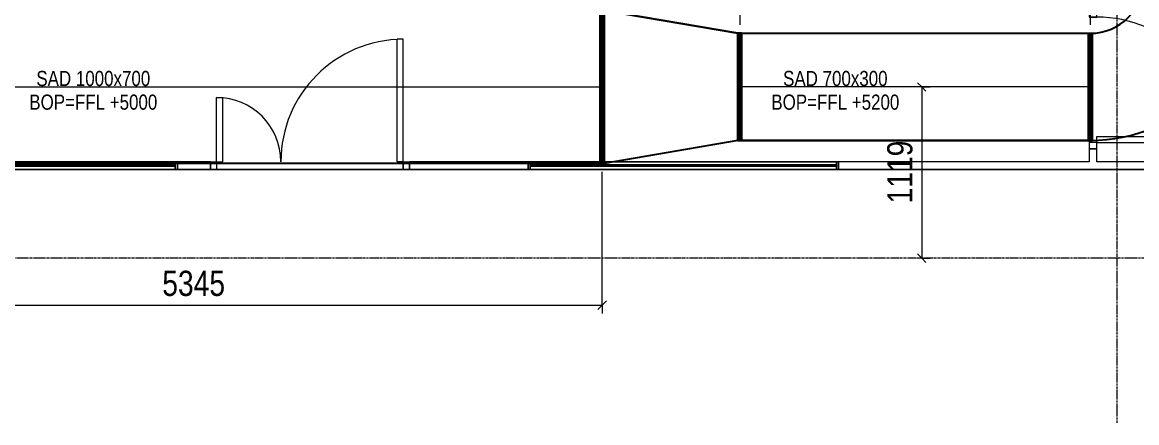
# Model space of a CAD drawing. Header units: millimetres. Extents: x -21807 to 22087, y 36760 to 60640.
# Drawn here: x -3954 to 3329, y 43362 to 45978 of the extents above; entities that cross this region are included whole.
import ezdxf

# ---------------------------------------------------------------- set-up
doc = ezdxf.new("R2010")
doc.units = ezdxf.units.MM
doc.linetypes.add('Grid Line', pattern=[22.225, 12.7, -3.175, 3.175, -3.175])
for name, color, linetype, lineweight in [('A-ANNO-DIMS', 7, 'Continuous', 9), ('A-ANNO-DIMS-110', 7, 'Continuous', 9), ('A-DETL-GENF', 7, 'Continuous', 5), ('A-WALL', 7, 'Continuous', 9), ('M-HVAC-DUCT', 7, 'Continuous', 25), ('M-HVAC-DUCT-CNTR', 7, 'Continuous', 5), ('M-HVAC-DUCT-IDEN', 7, 'Continuous', 9), ('S-GRID', 7, 'Continuous', 9)]:
    doc.layers.add(name, color=color, linetype=linetype, lineweight=lineweight)
for name, color, linetype, lineweight, true_color in [('A-DOOR', 5, 'Continuous', 9, 0x0000ff), ('A-FLOR', 7, 'Continuous', 9, 0x007f00), ('A-GLAZ', 7, 'Continuous', 9, 0x00007f)]:
    doc.layers.add(name, color=color, linetype=linetype, lineweight=lineweight, true_color=true_color)
doc.styles.add('Arial_2', font='arial.ttf', dxfattribs={"width": 0.8, "height": 99})
doc.styles.add('Arial_3', font='arial.ttf', dxfattribs={"width": 0.8, "height": 165})
doc.dimstyles.new('AK_DIM_2_0_Arial_đỏ', dxfattribs={"dimscale": 304.8, "dimtxt": 168.342801, "dimasz": 0.180446, "dimexe": 0.180446, "dimexo": 0.180446, "dimgap": 0.036089, "dimtad": 1, "dimdec": 0, "dimzin": 0, "dimdsep": 46, "dimtxsty": 'Arial_3', "dimblk1": 'OBLIQUE', "dimblk2": 'OBLIQUE', "dimsah": 1, "dimcen": 0.09, "dimadec": 0, "dimazin": 0, "dimtfac": 1, "dimtdec": 4, "dimtix": 1, "dimtmove": 0, "dimatfit": 3, "dimfxl": 1, "dimtvp": 1, "dimtolj": 1, "dimtzin": 0, "dimarcsym": 2})

# ---------------------------------------------------------------- blocks, each defined once
blk = doc.blocks.new('Cư_a đôi ca_nh lê_ch - _D2 _1300x2200__TrongNha-1164139-MẶT BẰNG HỆ THỐNG GIÓ CẤP AHU')
at = {"layer": 'A-DETL-GENF', "color": 253, "lineweight": 9, "true_color": 0xaaaaaa}
for p, q in [((-785, -25), (-745, -25)), ((-785, -25), (-785, -825)), ((-745, -25), (-745, -825)), ((435, -25), (395, -25)), ((395, -25), (395, -445)), ((435, -25), (435, -445)), ((435, -445), (395, -445)), ((-785, -825), (-745, -825))]:
    blk.add_line(p, q, dxfattribs=at)
for centre, radius, start, end in [((-785, -25), 800, 270, 360), ((435, -25), 420, 180, 270)]:
    blk.add_arc(centre, radius, start, end, dxfattribs=at)
at = {"layer": 'A-DOOR', "color": 161, "lineweight": 13, "true_color": 0xaaaaff}
for p, q in [((-825, -25), (-825, 25)), ((-825, 25), (-785, 25)), ((-825, 25), (-785, 25)), ((-825, -25), (-825, 25)), ((-785, 25), (-785, -25)), ((-785, -25), (-785, 25)), ((435, -25), (435, 25)), ((435, 25), (475, 25)), ((435, 25), (475, 25)), ((435, -25), (435, 25)), ((475, 25), (475, -25)), ((475, -25), (475, 25)), ((-785, -25), (-825, -25)), ((-785, -25), (-825, -25)), ((475, -25), (435, -25)), ((475, -25), (435, -25))]:
    blk.add_line(p, q, dxfattribs=at)
blk = doc.blocks.new('Cư_a đơn - _D5 _900x2200__TrongNha-1164426-MẶT BẰNG HỆ THỐNG GIÓ CẤP AHU')
at = {"layer": 'A-DETL-GENF', "color": 253, "lineweight": 9, "true_color": 0xaaaaaa}
for p, q in [((370, 25), (370, 845)), ((410, 845), (370, 845)), ((410, 25), (410, 845)), ((410, 25), (370, 25))]:
    blk.add_line(p, q, dxfattribs=at)
blk.add_arc((410, 25), 820, 90, 180, dxfattribs=at)
at = {"layer": 'A-DOOR', "color": 161, "lineweight": 13, "true_color": 0xaaaaff}
for p, q in [((-410, 25), (-450, 25)), ((-450, 25), (-450, -25)), ((-450, 25), (-450, -25)), ((-410, 25), (-450, 25)), ((-410, -25), (-410, 25)), ((-410, 25), (-410, -25)), ((450, 25), (410, 25)), ((410, 25), (410, -25)), ((410, 25), (410, -25)), ((450, 25), (410, 25)), ((450, -25), (450, 25)), ((450, 25), (450, -25)), ((-450, -25), (-410, -25)), ((-450, -25), (-410, -25)), ((410, -25), (450, -25)), ((410, -25), (450, -25))]:
    blk.add_line(p, q, dxfattribs=at)
blk = doc.blocks.new('AK_OViewTuongPanel - 2000x1200-V11-MẶT BẰNG HỆ THỐNG GIÓ CẤP AHU')
at = {"layer": 'A-GLAZ', "true_color": 0xaaaaaa}
h = blk.add_hatch(dxfattribs=at)
h.set_pattern_fill('FP_6', color=253, style=0, pattern_type=2)
h.set_pattern_definition([(217.5, (-5753.59, 45041.94), (3.52028, -107.6708), [7.376, -77.561, 7.376, -87.62, -90.805]), (217.5, (-5753.59, 45041.94), (3.52028, -107.6708), [-179.934, 7.376, -83.429]), (187.5, (-5753.59, 45041.94), (-98.8949, -157.70153), [7.376, -38.445, 7.376, -69.179, -29.337]), (187.5, (-5753.59, 45041.94), (-98.8949, -157.70153), [-122.377, 7.376, -21.961]), (147.5, (-5684.86, 45041.94), (-174.01878, -0.31631), [7.376, -20.564, 7.376, -93.208, -131.318]), (147.5, (-5684.86, 45041.94), (-174.01878, -0.31631), [-128.524, 7.376, -123.942]), (137.5, (-5684.86, 45041.94), (-167.9829, -49.0445), [7.376, -6.594, 7.376, -58.562, -75.438]), (137.5, (-5684.86, 45041.94), (-167.9829, -49.0445), [-79.908, 7.376, -68.062])])
h.paths.add_polyline_path([(-1015, 25), (-1015, -25), (-1000, -25), (-1000, 25)])
h.paths.add_polyline_path([(1015, 25), (1000, 25), (1000, -25), (1015, -25)])
at = {"layer": 'A-GLAZ', "color": 9, "lineweight": 13, "true_color": 0xaaaad4}
for p, q in [((-1015, 25), (-1015, -25)), ((-1000, 25), (-1015, 25)), ((-1015, -25), (-1015, 25)), ((-1015, 25), (1015, 25)), ((-1000, -25), (-1000, 25)), ((1000, 25), (-1000, 25)), ((-1000, 25), (-1000, -25)), ((1000, 5), (-1000, 5)), ((-1000, 5), (-1000, -5)), ((-1000, -5), (-1000, 5)), ((-1000, 5), (1000, 5)), ((1015, 25), (1000, 25)), ((1000, 25), (1000, -25)), ((1000, -25), (1000, 25)), ((1000, -5), (1000, 5)), ((1000, 5), (1000, -5)), ((1015, -25), (1015, 25)), ((1015, 25), (1015, -25)), ((-1015, -25), (-1000, -25)), ((1015, -25), (-1015, -25)), ((-1000, -5), (1000, -5)), ((1000, -5), (-1000, -5)), ((-1000, -25), (1000, -25)), ((1000, -25), (1015, -25))]:
    blk.add_line(p, q, dxfattribs=at)
blk = doc.blocks.new('AK_OViewTuongPanel - 2000x1200-V23-MẶT BẰNG HỆ THỐNG GIÓ CẤP AHU')
at = {"layer": 'A-GLAZ', "color": 9, "lineweight": 13, "true_color": 0xaaaad4}
for p, q in [((-1015, 25), (-1015, -25)), ((-1000, 25), (-1015, 25)), ((-1015, -25), (-1015, 25)), ((-1015, 25), (1015, 25)), ((-1000, -25), (-1000, 25)), ((1000, 25), (-1000, 25)), ((-1000, 25), (-1000, -25)), ((1000, 5), (-1000, 5)), ((-1000, 5), (-1000, -5)), ((-1000, -5), (-1000, 5)), ((-1000, 5), (1000, 5)), ((1015, 25), (1000, 25)), ((1000, 25), (1000, -25)), ((1000, -25), (1000, 25)), ((1000, -5), (1000, 5)), ((1000, 5), (1000, -5)), ((1015, -25), (1015, 25)), ((1015, 25), (1015, -25)), ((-1015, -25), (-1000, -25)), ((1015, -25), (-1015, -25)), ((-1000, -5), (1000, -5)), ((1000, -5), (-1000, -5)), ((-1000, -25), (1000, -25)), ((1000, -25), (1015, -25))]:
    blk.add_line(p, q, dxfattribs=at)
blk = doc.blocks.new('AK-SGS-M3-A_rvt-1-MẶT BẰNG HỆ THỐNG GIÓ CẤP AHU')
at = {"layer": 'A-WALL', "color": 253, "lineweight": 13, "true_color": 0xaaaaaa}
for p, q in [((3017.8, 45151.9), (3017.8, 45066.9)), ((3067.8, 45151.9), (3017.8, 45151.9)), ((3017.8, 45151.9), (3017.8, 45066.9)), ((3017.8, 45151.9), (3067.8, 45151.9)), ((3067.8, 45066.9), (3067.8, 45151.9)), ((3067.8, 45066.9), (3067.8, 45151.9)), ((-2723.6, 45066.9), (-11883.6, 45066.9)), ((-11883.6, 45016.9), (-2723.6, 45016.9)), ((-4968.6, 45066.9), (-2938.6, 45066.9)), ((-2938.6, 45016.9), (-4968.6, 45016.9)), ((-2723.6, 45066.9), (-2938.6, 45066.9)), ((-2938.6, 45066.9), (-2938.6, 45016.9)), ((-2938.6, 45066.9), (-2938.6, 45016.9)), ((-2938.6, 45016.9), (-2723.6, 45016.9)), ((-2723.6, 45016.9), (-2723.6, 45066.9)), ((-2723.6, 45066.9), (-2723.6, 45016.9)), ((-648.6, 45066.9), (-1423.6, 45066.9)), ((-1423.6, 45066.9), (-1423.6, 45016.9)), ((-1423.6, 45016.9), (-1423.6, 45066.9)), ((3017.8, 45066.9), (-1423.6, 45066.9)), ((-1423.6, 45016.9), (-648.6, 45016.9)), ((-1423.6, 45016.9), (4916.4, 45016.9)), ((-648.6, 45016.9), (-648.6, 45066.9)), ((-648.6, 45016.9), (-648.6, 45066.9)), ((-648.6, 45066.9), (1381.4, 45066.9)), ((1381.4, 45016.9), (-648.6, 45016.9)), ((3017.8, 45066.9), (1381.4, 45066.9)), ((1381.4, 45066.9), (1381.4, 45016.9)), ((1381.4, 45066.9), (1381.4, 45016.9)), ((1381.4, 45016.9), (3451.4, 45016.9)), ((3451.4, 45066.9), (3067.8, 45066.9)), ((4916.4, 45066.9), (3067.8, 45066.9))]:
    blk.add_line(p, q, dxfattribs=at)
at = {"layer": 'A-DOOR', "color": 9, "lineweight": 13, "true_color": 0xaaaad4}
for name, p, rotation in [('Cư_a đơn - _D5 _900x2200__TrongNha-1164426-MẶT BẰNG HỆ THỐNG GIÓ CẤP AHU', (3042.8, 45601.9), 269.9999999999999), ('Cư_a đôi ca_nh lê_ch - _D2 _1300x2200__TrongNha-1164139-MẶT BẰNG HỆ THỐNG GIÓ CẤP AHU', (-2248.6, 45041.9), 180)]:
    blk.add_blockref(name, p, dxfattribs=dict(at, rotation=rotation))
at = {"layer": 'A-GLAZ', "color": 9, "lineweight": 13, "true_color": 0xaaaad4, "rotation": 180}
for name, p in [('AK_OViewTuongPanel - 2000x1200-V11-MẶT BẰNG HỆ THỐNG GIÓ CẤP AHU', (-3953.6, 45041.9)), ('AK_OViewTuongPanel - 2000x1200-V23-MẶT BẰNG HỆ THỐNG GIÓ CẤP AHU', (366.4, 45041.9))]:
    blk.add_blockref(name, p, dxfattribs=at)
blk = doc.blocks.new('Cut_ChuNhat_NepC1 - 1 W-2171314-MẶT BẰNG HỆ THỐNG GIÓ CẤP AHU')
at = {"layer": 'M-HVAC-DUCT', "color": 5, "true_color": 0x0000ff}
for p, q in [((-352, 712.5), (352, 712.5)), ((352, 712.5), (-352, 712.5)), ((-352, 712.5), (-352, 687.5)), ((-352, 687.5), (-352, 712.5)), ((-352, 687.5), (352, 687.5)), ((352, 687.5), (-352, 687.5)), ((-350, 700), (350, 700)), ((350, 700), (-350, 700)), ((352, 687.5), (352, 712.5)), ((352, 687.5), (352, 712.5)), ((-712.5, -352), (-712.5, 352)), ((-712.5, 352), (-712.5, -352)), ((-712.5, 352), (-687.5, 352)), ((-712.5, 352), (-687.5, 352)), ((-700, 350), (-700, -350)), ((-700, -350), (-700, 350)), ((-687.5, -352), (-687.5, 352)), ((-687.5, 352), (-687.5, -352)), ((-687.5, -352), (-712.5, -352)), ((-712.5, -352), (-687.5, -352))]:
    blk.add_line(p, q, dxfattribs=at)
for radius in [350, 350, 1050, 1050]:
    blk.add_arc((-700, 700), radius, 270, 0, dxfattribs=at)
blk = doc.blocks.new('ConThu_ChuNhat_NepC1 - L200-2171875-MẶT BẰNG HỆ THỐNG GIÓ CẤP AHU')
at = {"layer": 'M-HVAC-DUCT', "color": 5, "true_color": 0x0000ff}
for p, q in [((0, 350), (874, 500)), ((0, 350), (874, 500)), ((874, 502), (874, -502)), ((874, -502), (874, 502)), ((899, 502), (874, 502)), ((874, 502), (899, 502)), ((874, 500), (874, -500)), ((874, -500), (874, 500)), ((899, 500), (874, 500)), ((874, 500), (899, 500)), ((874, -500), (874, 500)), ((874, 500), (874, -500)), ((899, 502), (899, -502)), ((899, -502), (899, 502)), ((899, 500), (899, -500)), ((899, -500), (899, 500)), ((-25, -352), (-25, 352)), ((-25, 352), (-25, -352)), ((-25, 352), (0, 352)), ((-25, 352), (0, 352)), ((-25, -350), (-25, 350)), ((-25, 350), (-25, -350)), ((-25, 350), (0, 350)), ((-25, 350), (0, 350)), ((0, -352), (0, 352)), ((0, 352), (0, -352)), ((0, -350), (0, 350)), ((0, 350), (0, -350)), ((0, 350), (0, -350)), ((0, -350), (0, 350)), ((0, -350), (-25, -350)), ((-25, -350), (0, -350)), ((0, -352), (-25, -352)), ((-25, -352), (0, -352)), ((0, -350), (874, -500)), ((874, -500), (0, -350)), ((874, -500), (899, -500)), ((874, -500), (899, -500)), ((874, -502), (899, -502)), ((874, -502), (899, -502))]:
    blk.add_line(p, q, dxfattribs=at)
blk = doc.blocks.new('AK-SGS-M3-Hrvt_rvt-1-MẶT BẰNG HỆ THỐNG GIÓ CẤP AHU')
at = {"layer": 'A-FLOR', "color": 9, "true_color": 0xaad4aa}
for p, q in [((14251.4, 45016.9), (-20048.6, 45016.9)), ((-20048.6, 45016.9), (14251.4, 45016.9))]:
    blk.add_line(p, q, dxfattribs=at)
at = {"layer": 'M-HVAC-DUCT', "color": 5, "true_color": 0x0000ff}
for p, q in [((-164.2, 46055.9), (-164.2, 45055.9)), ((-164.2, 45055.9), (-164.2, 46055.9)), ((734.8, 45205.9), (734.8, 45905.9)), ((734.8, 45905.9), (734.8, 45205.9)), ((734.8, 45905.9), (3025.9, 45905.9)), ((734.8, 45905.9), (3025.9, 45905.9)), ((3025.9, 45205.9), (3025.9, 45905.9)), ((3025.9, 45905.9), (3025.9, 45205.9)), ((3025.9, 45205.9), (734.8, 45205.9)), ((734.8, 45205.9), (3025.9, 45205.9)), ((-164.2, 45055.9), (-5509.1, 45055.9)), ((-164.2, 45055.9), (-5509.1, 45055.9))]:
    blk.add_line(p, q, dxfattribs=at)
at = {"layer": 'M-HVAC-DUCT-CNTR', "color": 5, "true_color": 0x0000ff}
for p, q in [((-5509.1, 45555.9), (-164.2, 45555.9)), ((3025.9, 45555.9), (734.8, 45555.9))]:
    blk.add_line(p, q, dxfattribs=at)
at = {"layer": 'M-HVAC-DUCT', "color": 5, "lineweight": 25, "true_color": 0x0000ff}
blk.add_blockref('Cut_ChuNhat_NepC1 - 1 W-2171314-MẶT BẰNG HỆ THỐNG GIÓ CẤP AHU', (3725.9, 45555.9), dxfattribs=at)
at = {"layer": 'M-HVAC-DUCT', "color": 5, "lineweight": 25, "true_color": 0x0000ff, "rotation": 180}
blk.add_blockref('ConThu_ChuNhat_NepC1 - L200-2171875-MẶT BẰNG HỆ THỐNG GIÓ CẤP AHU', (722.3, 45555.9), dxfattribs=at)
blk = doc.blocks.new('DIMBLOCK14-MẶT BẰNG HỆ THỐNG GIÓ CẤP AHU')
at = {"layer": 'A-ANNO-DIMS-110', "color": 1, "true_color": 0xff0000}
for p, q in [((1924, 45555.9), (1896.5, 45583.4)), ((1924, 45555.9), (1907.9, 45555.9)), ((1924, 45555.9), (1924, 44436.9)), ((1924, 45555.9), (1951.5, 45528.4)), ((1924, 45555.9), (1979, 45555.9)), ((1924, 44436.9), (1896.5, 44464.4)), ((1924, 44436.9), (1907.9, 44436.9)), ((1924, 44436.9), (1951.5, 44409.4)), ((1924, 44436.9), (1979, 44436.9))]:
    blk.add_line(p, q, dxfattribs=at)
at = {"layer": 'A-ANNO-DIMS-110', "color": 0, "insert": (1698.8, 44794.4), "char_height": 165, "width": 484.827, "attachment_point": 1, "rotation": 90, "line_spacing_factor": 0.941778, "style": 'Arial_3'}
blk.add_mtext('1119', dxfattribs=at)
blk = doc.blocks.new('_Oblique')
at = {"color": 0, "linetype": 'ByBlock', "lineweight": -2}
blk.add_line((-0.5, -0.5), (0.5, 0.5), dxfattribs=at)
blk = doc.blocks.new('DIMBLOCK28-MẶT BẰNG HỆ THỐNG GIÓ CẤP AHU')
at = {"layer": 'A-ANNO-DIMS-110', "color": 1, "true_color": 0xff0000}
for p, q in [((734.8, 46122.7), (734.8, 46177.7)), ((3025.9, 46122.7), (3025.9, 46177.7)), ((734.8, 46122.7), (707.3, 46095.2)), ((734.8, 46122.7), (762.3, 46150.2)), ((734.8, 46122.7), (3025.9, 46122.7)), ((734.8, 46122.7), (734.8, 45960.9)), ((3025.9, 46122.7), (2998.4, 46095.2)), ((3025.9, 46122.7), (3053.4, 46150.2)), ((3025.9, 46122.7), (3025.9, 45960.9))]:
    blk.add_line(p, q, dxfattribs=at)
at = {"layer": 'A-ANNO-DIMS-110', "color": 0, "insert": (1678.3, 46347.9), "char_height": 165, "width": 484.827, "attachment_point": 1, "line_spacing_factor": 0.941778, "style": 'Arial_3'}
blk.add_mtext('2291', dxfattribs=at)
blk = doc.blocks.new('DIMBLOCK29-MẶT BẰNG HỆ THỐNG GIÓ CẤP AHU')
at = {"layer": 'A-ANNO-DIMS-110', "color": 1, "true_color": 0xff0000}
for p, q in [((-5509.1, 44129.9), (-5509.1, 45000.9)), ((-164.2, 44129.9), (-164.2, 45000.9)), ((-5509.1, 44129.9), (-5481.6, 44157.4)), ((-164.2, 44129.9), (-136.7, 44157.4)), ((-5509.1, 44129.9), (-5536.6, 44102.4)), ((-5509.1, 44129.9), (-164.2, 44129.9)), ((-5509.1, 44129.9), (-5509.1, 44074.9)), ((-164.2, 44129.9), (-191.7, 44102.4)), ((-164.2, 44129.9), (-164.2, 44074.9))]:
    blk.add_line(p, q, dxfattribs=at)
at = {"layer": 'A-ANNO-DIMS-110', "color": 0, "insert": (-3038.7, 44355.1), "char_height": 165, "width": 484.827, "attachment_point": 1, "line_spacing_factor": 0.941778, "style": 'Arial_3'}
blk.add_mtext('5345', dxfattribs=at)

msp = doc.modelspace()

# ---------------------------------------------------------------- linework, layer by layer
at = {"layer": 'S-GRID', "linetype": 'Grid Line'}
for p, q in [((3201.4, 43361.9), (3201.4, 59870.5)), ((14623.1, 44436.9), (-21036.6, 44436.9))]:
    msp.add_line(p, q, dxfattribs=at)

# ---------------------------------------------------------------- block references
at = {"lineweight": 5}
for name in ['AK-SGS-M3-Hrvt_rvt-1-MẶT BẰNG HỆ THỐNG GIÓ CẤP AHU', 'AK-SGS-M3-A_rvt-1-MẶT BẰNG HỆ THỐNG GIÓ CẤP AHU']:
    msp.add_blockref(name, (0, 0), dxfattribs=at)

# ---------------------------------------------------------------- texts
at = {"layer": 'M-HVAC-DUCT-IDEN', "color": 1, "true_color": 0xff0000, "char_height": 99, "width": 861.52, "attachment_point": 5, "line_spacing_factor": 0.936439, "style": 'Arial_2'}
for s, insert in [('\\pxqc,t11.28889,22.57778,33.86667,45.15556,56.44444,67.73333,79.02222,90.31111,101.6,112.88889,124.17778,135.46667,146.75556,158.04444,169.33333,180.62222,191.91111,203.2,214.48889,225.77778,237.06667,248.35556,259.64444,270.93333,282.22222,293.51111,304.8,316.08889,327.37778,338.66667,349.95556,361.24444;{SAD 1000x700\\PBOP=FFL +5000}', (-3489.5, 45532.9)), ('\\pxqc,t11.28889,22.57778,33.86667,45.15556,56.44444,67.73333,79.02222,90.31111,101.6,112.88889,124.17778,135.46667,146.75556,158.04444,169.33333,180.62222,191.91111,203.2,214.48889,225.77778,237.06667,248.35556,259.64444,270.93333,282.22222,293.51111,304.8,316.08889,327.37778,338.66667,349.95556,361.24444;{SAD 700x300\\PBOP=FFL +5200}', (1359.8, 45532.9))]:
    msp.add_mtext(s, dxfattribs=dict(at, insert=insert))

# ---------------------------------------------------------------- dimensions: what is measured, and where the dimension line sits
at = {"layer": 'A-ANNO-DIMS', "color": 1, "true_color": 0xff0000}
for base, p1, p2, override, picture, middle in [((3025.9, 46122.7), (734.8, 45905.9), (3025.9, 45905.9), {"dimpost": '<>', "dimfxl": 2291.024288}, 'DIMBLOCK28-MẶT BẰNG HỆ THỐNG GIÓ CẤP AHU', (1880.4, 46217.9)), ((-164.2, 44129.9), (-5509.1, 45055.9), (-164.2, 45055.9), {"dimpost": '<>', "dimfxl": 5344.944697}, 'DIMBLOCK29-MẶT BẰNG HỆ THỐNG GIÓ CẤP AHU', (-2836.6, 44225.2))]:
    dim = msp.add_linear_dim(base=base, p1=p1, p2=p2, dimstyle='AK_DIM_2_0_Arial_đỏ', override=override, dxfattribs=at)
    dim.commit()
    dim.dimension.update_dxf_attribs({"geometry": picture, "text_midpoint": middle})
dim = msp.add_linear_dim(base=(1924, 44436.9), p1=(1962.9, 45555.9), p2=(1962.9, 44436.9), angle=90, dimstyle='AK_DIM_2_0_Arial_đỏ', override={"dimpost": '<>', "dimfxl": 1119.008123}, dxfattribs=at)
dim.commit()
dim.dimension.update_dxf_attribs({"geometry": 'DIMBLOCK14-MẶT BẰNG HỆ THỐNG GIÓ CẤP AHU', "text_midpoint": (1828.7, 44996.4)})

doc.saveas('drawing.dxf')
